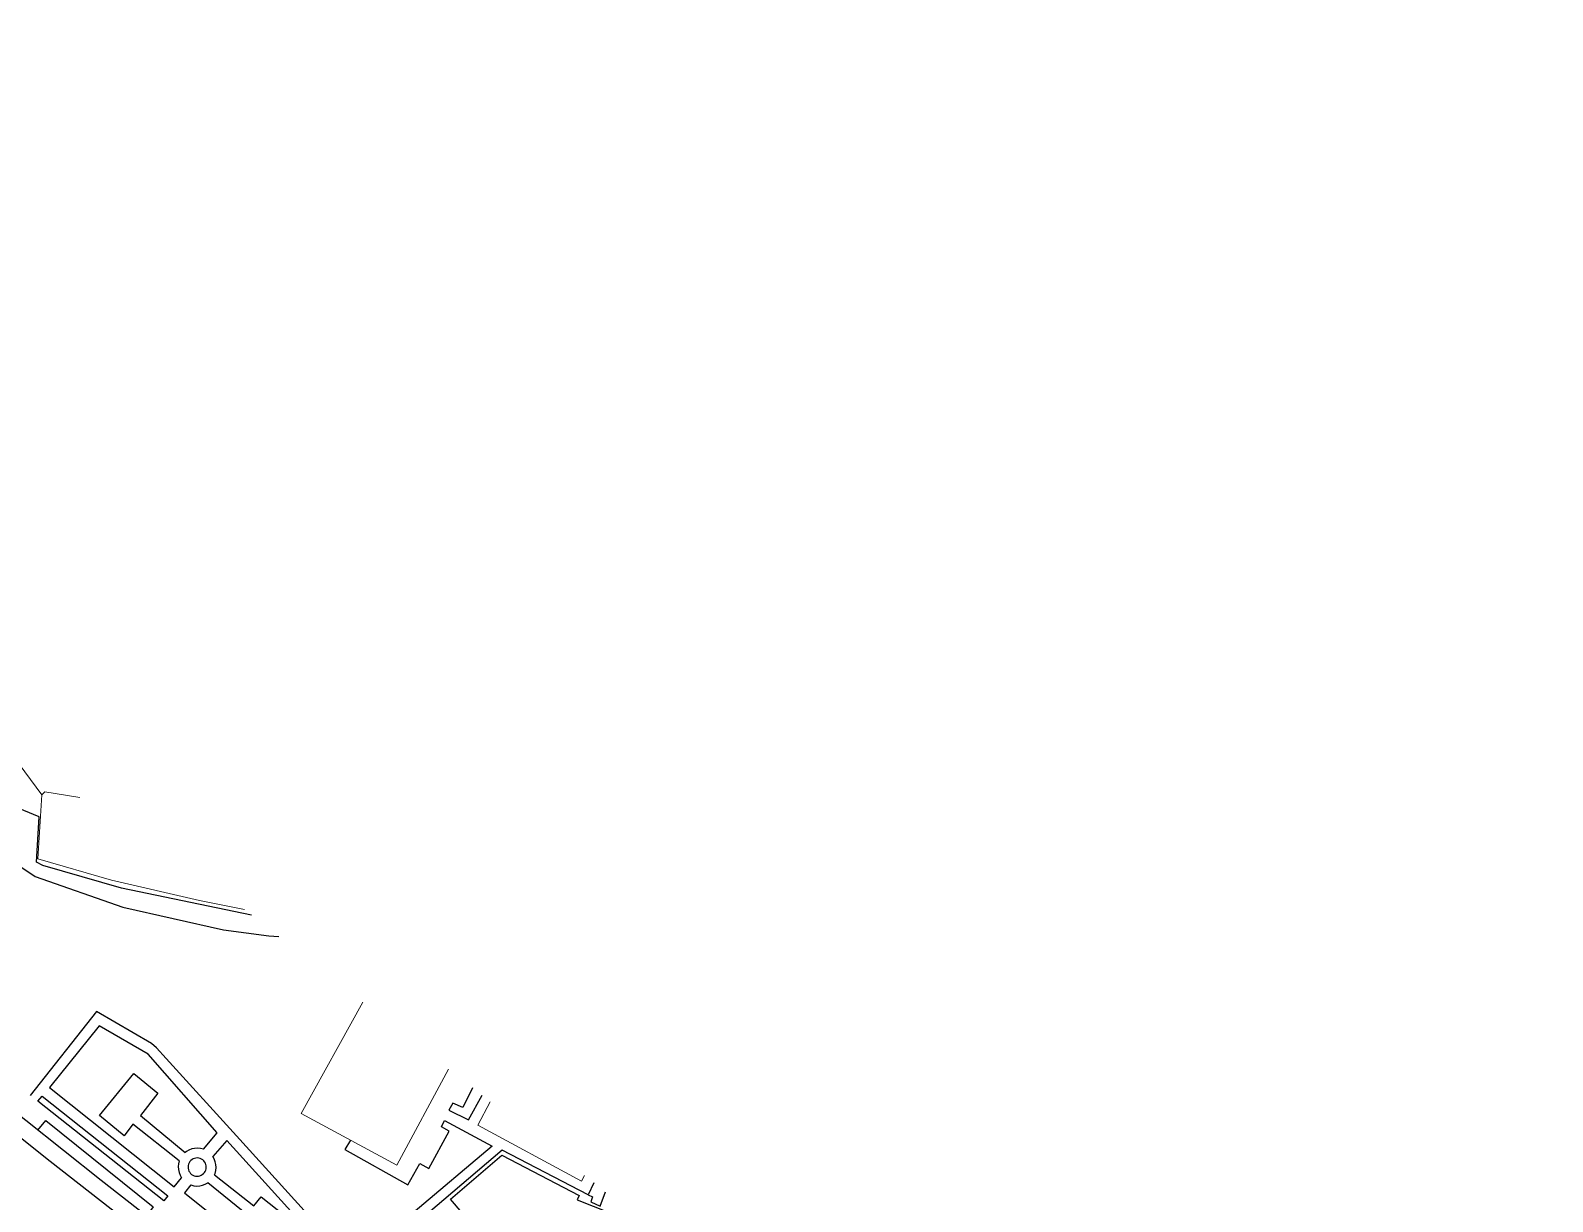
# Model space of a CAD drawing. Header units: metres. Extents: x -1319 to 2200, y -1209 to 1268.
# Drawn here: x 715.5 to 1026.6, y 327.3 to 566.5 of the extents above; entities that cross this region are included whole.
import ezdxf

# ---------------------------------------------------------------- set-up
doc = ezdxf.new("R2010")
doc.units = ezdxf.units.M
for name, color, linetype, lineweight, true_color in [('LIMITA_STUDIU', 7, 'Continuous', 25, 0x354c40), ('PARCELE_CONTUR', 7, 'Continuous', 13, 0xb58c63), ('PAVAJ', 7, 'Continuous', 25, 0xd1d6d2), ('STRAZI', 7, 'Continuous', 25, 0xc4cccb)]:
    doc.layers.add(name, color=color, linetype=linetype, lineweight=lineweight, true_color=true_color)

msp = doc.modelspace()

# ---------------------------------------------------------------- linework, layer by layer
at = {"layer": 'LIMITA_STUDIU'}
msp.add_lwpolyline([(1040.11, -110.56), (989.66, 11.69), (950.46, 105.61), (934.55, 141.7), (919.42, 166.15), (893.99, 196.81), (853.63, 230.76), (719.55, 335.48), (662.11, 381.28), (621.55, 413.55), (591.28, 431.79), (549.56, 447.32), (429.26, 468.99), (309.99, 484.25), (270.14, 489.23), (197.57, 511.35), (34.44, 566.53)], dxfattribs=at)
at = {"layer": 'PARCELE_CONTUR'}
for points in [[(703.73, 431.23), (704.85, 422.17), (710.92, 419.78), (717.88, 410.36), (717.06, 397.33), (732.08, 392.96), (750.1, 388.79), (759.26, 386.95)], [(717.88, 410.36), (718.48, 410.99), (725.59, 409.86)], [(800.98, 354.36), (790.37, 334.73), (770.83, 345.27), (783.42, 368.07)], [(809.5, 347.7), (806.92, 342.93)], [(806.92, 342.93), (828.14, 331.46), (828.77, 332.66)]]:
    msp.add_lwpolyline(points, dxfattribs=at)
at = {"layer": 'PAVAJ'}
for points in [[(760.73, 385.8), (734.1, 391.33), (718.05, 395.95), (716.79, 396.66), (717.32, 405.9), (711.04, 408.46)], [(708.65, 403.96), (710.78, 399.39), (712.97, 396.11), (716.5, 393.68), (734.39, 387.46), (754.98, 382.84), (764.23, 381.58), (766.29, 381.45)], [(780.9, 339.84), (779.75, 337.95), (792.65, 330.76), (795.13, 335.09), (796.93, 334.08), (801.11, 341.66), (799.5, 342.59), (800.16, 343.89), (809.86, 338.64), (793.77, 324.98), (782.01, 313.85), (757.6, 340.74), (743.27, 356.53), (741.3, 358.68), (740.29, 359.6), (729.03, 366.16), (715.46, 349.01)], [(750.88, 338), (753.7, 341.38), (739.58, 357.39), (729.58, 363.23), (719.42, 350.62), (744.9, 330.35), (746.41, 332.15)], [(745.95, 335.63), (736.45, 343.12), (734.71, 340.75), (729.61, 344.89), (736.66, 353.5), (741.58, 349.43), (737.99, 344.89), (747.16, 337.34)], [(717.93, 348.86), (743.6, 328.5), (742.76, 327.49), (717.04, 347.85), (717.93, 348.86)], [(805.89, 350.53), (803.89, 346.52), (801.83, 347.44), (801.03, 345.97), (805.06, 344), (807.81, 349.03)], [(717.03, 341.92), (718.65, 343.87), (740.6, 326.24), (739.27, 324.4)], [(748.31, 330.71), (747, 329.07), (775.67, 306.13), (780.46, 312.43), (755.63, 339.78), (752.77, 336.55)], [(750.88, 338), (750.29, 338.15), (749.69, 338.21), (749.08, 338.18), (748.49, 338.05), (747.92, 337.83), (747.4, 337.53), (747.16, 337.34)], [(748.79, 336.02), (748.54, 335.88), (748.31, 335.69), (748.12, 335.48), (747.96, 335.23), (747.84, 334.97), (747.77, 334.68), (747.74, 334.39), (747.75, 334.1), (747.81, 333.82), (747.92, 333.55), (748.07, 333.29), (748.25, 333.07), (748.47, 332.87), (748.71, 332.72), (748.98, 332.6), (749.26, 332.52), (749.55, 332.49), (749.84, 332.51), (750.13, 332.57), (750.4, 332.68), (750.65, 332.82), (750.88, 333.01), (751.07, 333.22), (751.23, 333.47), (751.35, 333.73), (751.42, 334.02), (751.45, 334.31), (751.43, 334.6), (751.37, 334.88), (751.27, 335.15), (751.12, 335.41), (750.94, 335.63), (750.72, 335.83), (750.48, 335.98), (750.21, 336.1), (749.93, 336.18), (749.64, 336.21), (749.35, 336.19), (749.06, 336.13), (748.79, 336.02)], [(753.12, 332.79), (753.24, 333.07), (753.39, 333.65), (753.46, 334.26), (753.42, 334.86), (753.3, 335.46), (753.08, 336.02), (752.77, 336.55)], [(829.47, 328.66), (811.94, 337.83), (796.81, 324.93), (813.37, 305.52), (816.41, 308.23), (816.9, 308.52), (817.72, 308.45)], [(745.95, 335.63), (745.79, 335.05), (745.73, 334.44), (745.76, 333.84), (745.89, 333.24), (746.11, 332.68), (746.41, 332.15)], [(748.31, 330.71), (748.9, 330.55), (749.5, 330.49), (750.11, 330.52), (750.7, 330.65), (751.26, 330.87), (751.79, 331.17), (751.82, 331.2)], [(753.12, 332.79), (761.18, 326.42), (762.65, 328.25), (771.2, 321.53), (767.1, 316.02), (758.3, 322.79), (759.77, 324.64), (751.79, 331.17)], [(830.67, 331.17), (829.47, 328.66), (830.36, 328.26), (830.06, 327.25), (831.95, 326.39), (833.05, 329.31)]]:
    msp.add_lwpolyline(points, dxfattribs=at)
at = {"layer": 'STRAZI'}
for points in [[(706.79, 350.04), (729.97, 331.67), (750.89, 315.33), (775.12, 296.08), (830.64, 252.02), (846.34, 239.6), (861.05, 227.99), (871.02, 220.08)], [(817.56, 308.8), (801.38, 327.81), (811.84, 336.76), (827.64, 328.57), (827.22, 327.64), (843.24, 321.35)]]:
    msp.add_lwpolyline(points, dxfattribs=at)

doc.saveas('drawing.dxf')
